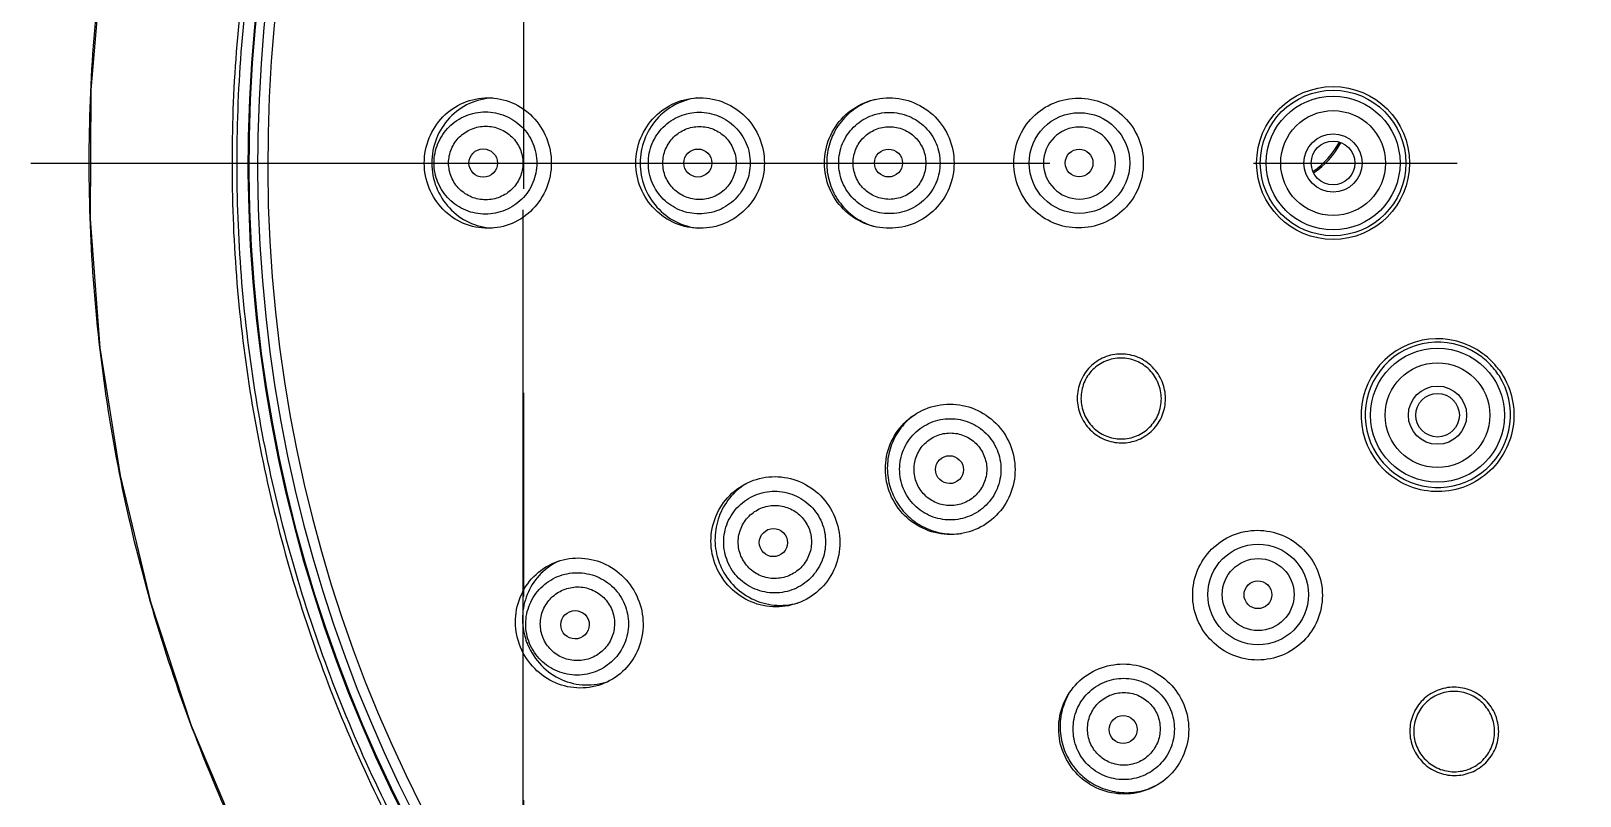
# Model space of a CAD drawing. Extents: x -5853 to -5433, y -3863 to -3269.
# Drawn here: x -5705.89 to -5692.58, y -3624.94 to -3618.37 of the extents above; entities that cross this region are included whole.
import ezdxf

# ---------------------------------------------------------------- set-up
doc = ezdxf.new("R2010")
doc.units = 0
doc.header["$LTSCALE"] = 7
doc.linetypes.add('CENTER', pattern=[2, 1.25, -0.25, 0.25, -0.25])
doc.layers.get('0').update_dxf_attribs({"color": 2, "linetype": 'CONTINUOUS'})
doc.layers.add('CL', color=1, linetype='CENTER')
doc.layers.add('DWG', color=7, linetype='CONTINUOUS')

msp = doc.modelspace()

# ---------------------------------------------------------------- linework, layer by layer
at = {"color": 1, "linetype": 'CENTER'}
msp.add_line((-5701.65964, -3698.65869), (-5701.66381, -3503.34142), dxfattribs=at)
at = {"layer": 'CL'}
for p, q in [((-5701.65964, -3526.98073), (-5701.65964, -3764.75136)), ((-5705.88904, -3619.50809), (-5677.40445, -3619.50809))]:
    msp.add_line(p, q, dxfattribs=at)
at = {"layer": 'DWG', "linetype": 'Continuous'}
msp.add_lwpolyline([(-5705.27961, -3617.77469), (-5705.37483, -3618.87918), (-5705.38087, -3619.98779), (-5705.29726, -3621.09445), (-5705.12428, -3622.19298), (-5704.86185, -3623.27808), (-5704.512, -3624.33902), (-5704.07742, -3625.36742), (-5703.56378, -3626.35203), (-5702.97823, -3627.28337), (-5702.32931, -3628.1537), (-5701.62696, -3628.95626), (-5700.88044, -3629.68757), (-5700.10099, -3630.34384)], dxfattribs=at)
for centre, radius in [((-5694.70493, -3619.50811), 0.65657), ((-5694.70494, -3619.50809), 0.625), ((-5694.70494, -3619.50809), 0.575), ((-5696.88372, -3619.50805), 0.43217), ((-5694.70494, -3619.50809), 0.45), ((-5694.70494, -3619.50809), 0.25), ((-5694.70494, -3619.50809), 0.1875), ((-5693.80795, -3621.6736), 0.575), ((-5693.80795, -3621.6736), 0.45), ((-5693.80795, -3621.6736), 0.25), ((-5693.80795, -3621.6736), 0.1875), ((-5695.34861, -3623.21421), 0.43217), ((-5695.34835, -3623.21393), 0.30913)]:
    msp.add_circle(centre, radius, dxfattribs=at)
for centre, radius, start, end in [((-5691.64244, -3619.50809), 12.38285, 272.122125, 267.877875), ((-5691.64244, -3619.50809), 12.375, 272.115822, 267.88501), ((-5691.64244, -3619.50809), 12.3, 272.15262, 267.84738), ((-5691.64244, -3619.50809), 12.21332, 272.397749, 267.602251), ((-5696.88334, -3619.50814), 0.30913, 0.009672, 179.990328), ((-5695.25801, -3619.00798), 0.68669, 303.644592, 332.13861), ((-5695.25801, -3619.00798), 0.7, 303.43459, 332.29192), ((-5698.48448, -3619.5082), 0.57002, 173.147444, 179.988693), ((-5698.4844, -3619.50792), 0.5701, 180.017417, 187.874645), ((-5696.88334, -3619.50804), 0.30913, 180.009673, 359.990327), ((-5693.80794, -3621.67361), 0.65656, 53.539854, 224.999046), ((-5693.80521, -3621.67085), 0.6242, 57.336413, 217.628421), ((-5693.80584, -3621.67166), 0.62522, 51.235508, 57.327574), ((-5693.80818, -3621.67419), 0.65715, 45.02193, 53.553094), ((-5693.80498, -3621.67069), 0.62393, 45.003854, 51.241655), ((-5693.80598, -3621.67143), 0.62516, 38.768399, 44.987165), ((-5693.809, -3621.67441), 0.65787, 35.93754, 44.984967), ((-5693.8052, -3621.67086), 0.6242, 232.394869, 32.676743), ((-5693.80605, -3621.67158), 0.62531, 32.689956, 38.774478), ((-5693.80367, -3621.66973), 0.62609, 217.623379, 224.97345), ((-5693.80497, -3621.67039), 0.6247, 225.014736, 232.404179), ((-5697.96355, -3622.12655), 0.57007, 194.921085, 202.484463), ((-5697.96367, -3622.12626), 0.57007, 202.515541, 210.079491), ((-5699.44263, -3622.7392), 0.57132, 194.983793, 202.48485), ((-5701.09278, -3623.42274), 0.57459, 195.10137, 201.989727), ((-5701.0991, -3623.42517), 0.56783, 202.001235, 202.99874), ((-5696.48003, -3624.34596), 0.57048, 217.422579, 224.394557), ((-5696.48507, -3624.35072), 0.56355, 224.406684, 225.59336), ((-5696.4803, -3624.34568), 0.57048, 225.605491, 232.577996)]:
    msp.add_arc(centre, radius, start, end, dxfattribs=at)
for centre, major_axis, ratio in [((-5702.00491, -3619.50809), (0.12265, 0), 0.99002271), ((-5700.16107, -3619.50809), (0.12088, 0), 0.99609905), ((-5698.52359, -3619.50809), (0.11991, 0), 0.99859513), ((-5696.88615, -3619.50809), (0.1191, 0), 0.99984387), ((-5697.9998, -3622.14139), (0.11078, 0.04589), 0.99859513), ((-5699.51263, -3622.76803), (0.11168, 0.04626), 0.99609905), ((-5695.3503, -3623.21596), (0.08421, 0.08421), 0.99984387), ((-5701.21611, -3623.47364), (0.11331, 0.04694), 0.99002271), ((-5696.50815, -3624.3738), (0.08479, 0.08479), 0.99859513)]:
    msp.add_ellipse(centre, major_axis=major_axis, ratio=ratio, dxfattribs=at)
for points, knots in [([(-5699.89948, -3630.49771), (-5700.47033, -3630.06873), (-5701.54726, -3629.11999), (-5702.92014, -3627.46406), (-5704.02004, -3625.61463), (-5704.81888, -3623.61668), (-5705.29753, -3621.51887), (-5705.44429, -3619.37215), (-5705.25565, -3617.22866), (-5704.73598, -3615.1405), (-5703.89803, -3613.15838), (-5702.76204, -3611.33047), (-5701.35565, -3609.70134), (-5699.71318, -3608.31066), (-5697.87469, -3607.19228), (-5695.88472, -3606.37325), (-5693.79227, -3605.87343), (-5692.36115, -3605.76106), (-5691.64683, -3605.76087)], [0, 0, 0, 0, 0.06247461, 0.12496921, 0.18746794, 0.24996685, 0.31246404, 0.37496195, 0.437461, 0.49996154, 0.56246624, 0.62497629, 0.68749138, 0.75000139, 0.81250552, 0.8750058, 0.93750363, 1, 1, 1, 1]), ([(-5691.64244, -3606.98788), (-5692.30485, -3606.98787), (-5693.63204, -3607.09345), (-5695.57066, -3607.56458), (-5697.41069, -3608.33635), (-5699.10513, -3609.38946), (-5700.61178, -3610.69725), (-5701.89262, -3612.22713), (-5702.9155, -3613.94059), (-5703.65443, -3615.79451), (-5704.09066, -3617.74199), (-5704.2132, -3619.73374), (-5704.01907, -3621.71944), (-5703.51336, -3623.64914), (-5702.70887, -3625.47427), (-5701.62578, -3627.14916), (-5700.29164, -3628.63083), (-5699.25637, -3629.46681), (-5698.70913, -3629.83921)], [0, 0, 0, 0, 0.06251492, 0.12502774, 0.1875311, 0.25002645, 0.31252329, 0.37502733, 0.43754131, 0.50006456, 0.56258738, 0.62510022, 0.68760173, 0.75009293, 0.81257665, 0.87505483, 0.93752933, 1, 1, 1, 1]), ([(-5691.64244, -3607.02864), (-5692.30274, -3607.02862), (-5693.6257, -3607.13388), (-5695.55813, -3607.60354), (-5697.39229, -3608.37289), (-5699.08129, -3609.42271), (-5700.58309, -3610.72639), (-5701.85978, -3612.25146), (-5702.87932, -3613.95951), (-5703.61581, -3615.80756), (-5704.05059, -3617.74885), (-5704.17271, -3619.73425), (-5703.97923, -3621.71362), (-5703.47529, -3623.63719), (-5702.67356, -3625.45668), (-5701.59467, -3627.12632), (-5700.48613, -3628.35857), (-5699.49252, -3629.2296), (-5698.96186, -3629.62402), (-5698.68982, -3629.81114)], [0, 0, 0, 0, 0.06251168, 0.12502129, 0.18752142, 0.25001356, 0.31250718, 0.37500801, 0.43751879, 0.50003882, 0.56255842, 0.62506804, 0.68756634, 0.75005437, 0.81253494, 0.87501006, 0.93748165, 0.96874104, 1, 1, 1, 1]), ([(-5702.51104, -3619.50809), (-5702.51104, -3619.43498), (-5702.48272, -3619.2879), (-5702.3614, -3619.1016), (-5702.17974, -3618.97671), (-5701.96524, -3618.93289), (-5701.75077, -3618.97677), (-5701.56917, -3619.10168), (-5701.44791, -3619.28795), (-5701.4196, -3619.435), (-5701.4196, -3619.50809)], [0, 0, 0, 0, 0.12701834, 0.25282973, 0.37702093, 0.50004852, 0.62306151, 0.74722813, 0.8730129, 1, 1, 1, 1]), ([(-5701.92269, -3618.94974), (-5701.99156, -3618.95239), (-5702.13036, -3618.98556), (-5702.30378, -3619.1111), (-5702.41921, -3619.29389), (-5702.44608, -3619.43695), (-5702.44608, -3619.50809)], [0, 0, 0, 0, 0.24599988, 0.49440402, 0.74606469, 1, 1, 1, 1]), ([(-5700.69404, -3619.50809), (-5700.69404, -3619.43494), (-5700.66524, -3619.28752), (-5700.54215, -3619.10123), (-5700.3583, -3618.97666), (-5700.14163, -3618.93305), (-5699.925, -3618.97674), (-5699.74123, -3619.10133), (-5699.61822, -3619.28759), (-5699.58943, -3619.43496), (-5699.58943, -3619.50809)], [0, 0, 0, 0, 0.12635652, 0.25189416, 0.37636471, 0.50006391, 0.62374362, 0.74817971, 0.8736816, 1, 1, 1, 1]), ([(-5700.16851, -3618.94948), (-5700.23452, -3618.95754), (-5700.36522, -3618.99858), (-5700.52599, -3619.12625), (-5700.63206, -3619.30358), (-5700.65668, -3619.44021), (-5700.65668, -3619.50809)], [0, 0, 0, 0, 0.24737491, 0.4964181, 0.74751334, 1, 1, 1, 1]), ([(-5699.07314, -3619.50809), (-5699.07314, -3619.43494), (-5699.04408, -3619.28734), (-5698.91995, -3619.10102), (-5698.73473, -3618.97655), (-5698.51659, -3618.93302), (-5698.29852, -3618.97666), (-5698.11342, -3619.10116), (-5697.9894, -3619.28743), (-5697.96036, -3619.43496), (-5697.96036, -3619.50809)], [0, 0, 0, 0, 0.12589185, 0.25124279, 0.37591715, 0.50009221, 0.62424155, 0.74886255, 0.87414992, 1, 1, 1, 1]), ([(-5698.63828, -3618.96181), (-5698.69168, -3618.9762), (-5698.795, -3619.02136), (-5698.92307, -3619.13159), (-5699.01379, -3619.27496), (-5699.04376, -3619.38461), (-5699.05043, -3619.44019)], [0, 0, 0, 0, 0.24845857, 0.49792898, 0.74850378, 1, 1, 1, 1]), ([(-5697.4477, -3619.50809), (-5697.4477, -3619.43533), (-5697.41859, -3619.28841), (-5697.29436, -3619.10308), (-5697.1091, -3618.97936), (-5696.89103, -3618.93612), (-5696.67304, -3618.97949), (-5696.48793, -3619.10325), (-5696.36384, -3619.28853), (-5696.33476, -3619.43537), (-5696.33476, -3619.50809)], [0, 0, 0, 0, 0.12553465, 0.25074315, 0.37557646, 0.50011791, 0.6246225, 0.74938648, 0.87452723, 1, 1, 1, 1]), ([(-5702.42693, -3619.50809), (-5702.42692, -3619.45079), (-5702.40382, -3619.33495), (-5702.30532, -3619.1889), (-5702.15843, -3619.09144), (-5701.98556, -3619.05736), (-5701.8127, -3619.09146), (-5701.66581, -3619.18891), (-5701.56727, -3619.33495), (-5701.54417, -3619.45079), (-5701.54416, -3619.50809)], [0, 0, 0, 0, 0.12504633, 0.25004603, 0.37502944, 0.49999463, 0.62496227, 0.74995061, 0.87495361, 1, 1, 1, 1]), ([(-5700.5864, -3619.50809), (-5700.58639, -3619.45123), (-5700.56358, -3619.33627), (-5700.46613, -3619.19112), (-5700.32053, -3619.09405), (-5700.14892, -3619.06005), (-5699.97731, -3619.09405), (-5699.8317, -3619.19112), (-5699.73425, -3619.33627), (-5699.71144, -3619.45123), (-5699.71142, -3619.50809)], [0, 0, 0, 0, 0.12502635, 0.25001892, 0.37501256, 0.49999867, 0.62498538, 0.74998023, 0.87497369, 1, 1, 1, 1]), ([(-5698.95137, -3619.50809), (-5698.95136, -3619.45151), (-5698.9287, -3619.33712), (-5698.83186, -3619.1926), (-5698.68705, -3619.09587), (-5698.51626, -3619.06197), (-5698.34548, -3619.09587), (-5698.20066, -3619.1926), (-5698.10382, -3619.33712), (-5698.08117, -3619.45151), (-5698.08116, -3619.50809)], [0, 0, 0, 0, 0.12501788, 0.25000724, 0.37500492, 0.49999981, 0.62499478, 0.74999275, 0.87498219, 1, 1, 1, 1]), ([(-5702.30196, -3619.50809), (-5702.30195, -3619.46678), (-5702.28515, -3619.38325), (-5702.21368, -3619.2782), (-5702.10746, -3619.20832), (-5701.98275, -3619.18393), (-5701.85804, -3619.20831), (-5701.75181, -3619.27819), (-5701.68032, -3619.38324), (-5701.66353, -3619.46678), (-5701.66352, -3619.50809)], [0, 0, 0, 0, 0.12498522, 0.24996464, 0.37496946, 0.49998655, 0.62500568, 0.75001668, 0.87500435, 1, 1, 1, 1]), ([(-5700.46183, -3619.50809), (-5700.46182, -3619.46723), (-5700.44538, -3619.38461), (-5700.37517, -3619.2804), (-5700.27042, -3619.2108), (-5700.14707, -3619.18644), (-5700.02372, -3619.21079), (-5699.91896, -3619.2804), (-5699.84874, -3619.38461), (-5699.8323, -3619.46723), (-5699.83229, -3619.50809)], [0, 0, 0, 0, 0.12499771, 0.24998253, 0.37498386, 0.49999105, 0.62499963, 0.75000506, 0.8749954, 1, 1, 1, 1]), ([(-5698.82734, -3619.50809), (-5698.82733, -3619.46751), (-5698.81106, -3619.38546), (-5698.74154, -3619.28183), (-5698.63763, -3619.2125), (-5698.51512, -3619.18821), (-5698.3926, -3619.2125), (-5698.28869, -3619.28183), (-5698.21916, -3619.38546), (-5698.2029, -3619.46751), (-5698.20288, -3619.50809)], [0, 0, 0, 0, 0.12500338, 0.24999093, 0.37499119, 0.49999442, 0.6249985, 0.75000143, 0.87499232, 1, 1, 1, 1]), ([(-5701.4196, -3619.50809), (-5701.4196, -3619.58118), (-5701.44791, -3619.72823), (-5701.56918, -3619.9145), (-5701.75077, -3620.0394), (-5701.96523, -3620.08329), (-5702.17973, -3620.03947), (-5702.3614, -3619.91459), (-5702.48271, -3619.72828), (-5702.51104, -3619.5812), (-5702.51104, -3619.50809)], [0, 0, 0, 0, 0.12699134, 0.25277239, 0.37693589, 0.49994897, 0.6229723, 0.74716558, 0.87298147, 1, 1, 1, 1]), ([(-5702.44608, -3619.50809), (-5702.44608, -3619.57872), (-5702.4196, -3619.72076), (-5702.30575, -3619.90266), (-5702.13448, -3620.02848), (-5701.99702, -3620.06276), (-5701.92867, -3620.06617)], [0, 0, 0, 0, 0.25392388, 0.50555609, 0.75399509, 1, 1, 1, 1]), ([(-5701.54416, -3619.50809), (-5701.54417, -3619.56539), (-5701.56727, -3619.68123), (-5701.66581, -3619.82726), (-5701.8127, -3619.92472), (-5701.98556, -3619.95881), (-5702.15843, -3619.92474), (-5702.30532, -3619.82727), (-5702.40383, -3619.68123), (-5702.42692, -3619.56539), (-5702.42693, -3619.50809)], [0, 0, 0, 0, 0.1250466, 0.25004963, 0.37503789, 0.50000551, 0.62497063, 0.74995407, 0.87495365, 1, 1, 1, 1]), ([(-5701.66352, -3619.50809), (-5701.66353, -3619.5494), (-5701.68033, -3619.63294), (-5701.75182, -3619.73799), (-5701.85804, -3619.80787), (-5701.98275, -3619.83224), (-5702.10746, -3619.80786), (-5702.21368, -3619.73798), (-5702.28516, -3619.63293), (-5702.30194, -3619.54939), (-5702.30196, -3619.50809)], [0, 0, 0, 0, 0.12499581, 0.24998342, 0.37499421, 0.50001321, 0.62503034, 0.75003532, 0.87501469, 1, 1, 1, 1]), ([(-5699.58943, -3619.50809), (-5699.58943, -3619.58122), (-5699.61822, -3619.7286), (-5699.74124, -3619.91485), (-5699.925, -3620.03944), (-5700.14162, -3620.08313), (-5700.35829, -3620.03952), (-5700.54215, -3619.91496), (-5700.66524, -3619.72866), (-5700.69404, -3619.58124), (-5700.69404, -3619.50809)], [0, 0, 0, 0, 0.12632382, 0.25182204, 0.37625445, 0.49993326, 0.62362756, 0.74810048, 0.87364313, 1, 1, 1, 1]), ([(-5700.65668, -3619.50809), (-5700.65668, -3619.57703), (-5700.63128, -3619.71582), (-5700.52195, -3619.89506), (-5700.35679, -3620.02245), (-5700.22315, -3620.06146), (-5700.15595, -3620.06808)], [0, 0, 0, 0, 0.25254245, 0.50361021, 0.75263192, 1, 1, 1, 1]), ([(-5699.71142, -3619.50809), (-5699.71143, -3619.56495), (-5699.73425, -3619.67991), (-5699.8317, -3619.82506), (-5699.97731, -3619.92213), (-5700.14892, -3619.95613), (-5700.32053, -3619.92213), (-5700.46613, -3619.82506), (-5700.56358, -3619.67991), (-5700.58639, -3619.56495), (-5700.5864, -3619.50809)], [0, 0, 0, 0, 0.12502647, 0.25001993, 0.37501473, 0.50000145, 0.6249875, 0.74998119, 0.87497365, 1, 1, 1, 1]), ([(-5699.83229, -3619.50809), (-5699.8323, -3619.54895), (-5699.84875, -3619.63157), (-5699.91896, -3619.73578), (-5700.02372, -3619.80539), (-5700.14707, -3619.82974), (-5700.27042, -3619.80538), (-5700.37517, -3619.73577), (-5700.44538, -3619.63156), (-5700.46182, -3619.54895), (-5700.46183, -3619.50809)], [0, 0, 0, 0, 0.1250047, 0.24999495, 0.37500021, 0.50000868, 0.62501593, 0.75001744, 0.87500222, 1, 1, 1, 1]), ([(-5697.96036, -3619.50809), (-5697.96036, -3619.58122), (-5697.98941, -3619.72876), (-5698.11343, -3619.91503), (-5698.29854, -3620.03953), (-5698.5166, -3620.08316), (-5698.73473, -3620.03962), (-5698.91996, -3619.91516), (-5699.04408, -3619.72884), (-5699.07314, -3619.58124), (-5699.07314, -3619.50809)], [0, 0, 0, 0, 0.12585387, 0.25115326, 0.37576855, 0.49991328, 0.624081, 0.74875579, 0.87411002, 1, 1, 1, 1]), ([(-5698.08116, -3619.50809), (-5698.08117, -3619.56467), (-5698.10382, -3619.67906), (-5698.20066, -3619.82358), (-5698.34548, -3619.92031), (-5698.51626, -3619.95421), (-5698.68705, -3619.92031), (-5698.83186, -3619.82358), (-5698.9287, -3619.67906), (-5698.95136, -3619.56467), (-5698.95137, -3619.50809)], [0, 0, 0, 0, 0.12501793, 0.2500075, 0.37500537, 0.50000037, 0.62499519, 0.74999291, 0.87498215, 1, 1, 1, 1]), ([(-5698.20288, -3619.50809), (-5698.2029, -3619.54867), (-5698.21916, -3619.63072), (-5698.28869, -3619.73435), (-5698.39261, -3619.80368), (-5698.51512, -3619.82797), (-5698.63763, -3619.80368), (-5698.74154, -3619.73434), (-5698.81106, -3619.63072), (-5698.82732, -3619.54867), (-5698.82734, -3619.50809)], [0, 0, 0, 0, 0.12500773, 0.24999867, 0.37500136, 0.50000537, 0.62500864, 0.75000908, 0.87499658, 1, 1, 1, 1]), ([(-5696.33476, -3619.50809), (-5696.33476, -3619.58081), (-5696.36384, -3619.72766), (-5696.48794, -3619.91292), (-5696.67304, -3620.03669), (-5696.89102, -3620.08006), (-5697.10908, -3620.03682), (-5697.29435, -3619.91311), (-5697.41858, -3619.72777), (-5697.4477, -3619.58084), (-5697.4477, -3619.50809)], [0, 0, 0, 0, 0.12548099, 0.25061793, 0.37537698, 0.49987817, 0.62441314, 0.74924973, 0.87446456, 1, 1, 1, 1]), ([(-5699.04913, -3619.58602), (-5699.04149, -3619.64131), (-5699.00974, -3619.7501), (-5698.91693, -3619.89149), (-5698.78756, -3619.99937), (-5698.68388, -3620.04283), (-5698.63044, -3620.05641)], [0, 0, 0, 0, 0.25153837, 0.50205696, 0.75150747, 1, 1, 1, 1]), ([(-5696.17345, -3621.3849), (-5696.19249, -3621.33893), (-5696.24916, -3621.25368), (-5696.37568, -3621.16853), (-5696.52488, -3621.13826), (-5696.67384, -3621.1678), (-5696.79979, -3621.25252), (-5696.88351, -3621.37942), (-5696.91251, -3621.52882), (-5696.89229, -3621.62892), (-5696.87329, -3621.67478)], [0, 0, 0, 0, 0.12568292, 0.25105935, 0.37591957, 0.50039728, 0.62481353, 0.74949946, 0.87460325, 1, 1, 1, 1]), ([(-5696.20659, -3621.39862), (-5696.22391, -3621.35679), (-5696.2755, -3621.27918), (-5696.39065, -3621.20168), (-5696.52646, -3621.17413), (-5696.66205, -3621.20102), (-5696.77669, -3621.27812), (-5696.85289, -3621.39363), (-5696.87929, -3621.52962), (-5696.86088, -3621.62074), (-5696.84359, -3621.66248)], [0, 0, 0, 0, 0.12568285, 0.25105916, 0.37591944, 0.50039715, 0.6248134, 0.74949936, 0.8746032, 1, 1, 1, 1]), ([(-5696.87329, -3621.67478), (-5696.85429, -3621.72065), (-5696.79779, -3621.80575), (-5696.6716, -3621.89089), (-5696.52261, -3621.9214), (-5696.37359, -3621.89217), (-5696.24735, -3621.8076), (-5696.16335, -3621.68061), (-5696.13421, -3621.53102), (-5696.15445, -3621.43079), (-5696.17345, -3621.3849)], [0, 0, 0, 0, 0.1254276, 0.25055587, 0.37527965, 0.4997581, 0.6243108, 0.749224, 0.87450589, 1, 1, 1, 1]), ([(-5693.27635, -3621.2883), (-5693.22875, -3621.35396), (-5693.15757, -3621.50457), (-5693.14068, -3621.75257), (-5693.21518, -3621.98987), (-5693.37082, -3622.18389), (-5693.58664, -3622.30808), (-5693.83326, -3622.34505), (-5694.07652, -3622.28976), (-5694.21464, -3622.19543), (-5694.27221, -3622.13786)], [0, 0, 0, 0, 0.12493485, 0.24975581, 0.37450075, 0.4992829, 0.62419684, 0.74930437, 0.87458503, 1, 1, 1, 1]), ([(-5696.84359, -3621.66248), (-5696.8263, -3621.70423), (-5696.77487, -3621.78169), (-5696.66001, -3621.85919), (-5696.52439, -3621.88696), (-5696.38875, -3621.86035), (-5696.27385, -3621.78338), (-5696.19739, -3621.66778), (-5696.17087, -3621.53162), (-5696.18929, -3621.4404), (-5696.20659, -3621.39862)], [0, 0, 0, 0, 0.1254276, 0.25055589, 0.37527967, 0.4997581, 0.62431078, 0.74922399, 0.8745059, 1, 1, 1, 1]), ([(-5698.50752, -3622.3517), (-5698.53551, -3622.28411), (-5698.56514, -3622.13662), (-5698.52176, -3621.91699), (-5698.39827, -3621.73111), (-5698.2134, -3621.60742), (-5697.99522, -3621.56428), (-5697.77657, -3621.60848), (-5697.59071, -3621.73311), (-5697.50742, -3621.85829), (-5697.47943, -3621.92585)], [0, 0, 0, 0, 0.12589335, 0.25124735, 0.37591601, 0.50008643, 0.6242478, 0.74886297, 0.87415443, 1, 1, 1, 1]), ([(-5698.31603, -3621.68154), (-5698.3592, -3621.71496), (-5698.43627, -3621.7952), (-5698.51184, -3621.94382), (-5698.54154, -3622.10854), (-5698.52864, -3622.21995), (-5698.5144, -3622.27334)], [0, 0, 0, 0, 0.24850049, 0.4979682, 0.74849384, 1, 1, 1, 1]), ([(-5698.39501, -3622.3051), (-5698.41665, -3622.25282), (-5698.4395, -3622.13847), (-5698.40533, -3621.96789), (-5698.30856, -3621.8231), (-5698.16375, -3621.72643), (-5697.99299, -3621.69239), (-5697.82218, -3621.72634), (-5697.67741, -3621.8228), (-5697.6127, -3621.91981), (-5697.59104, -3621.97208)], [0, 0, 0, 0, 0.12501788, 0.25000724, 0.37500492, 0.49999981, 0.62499478, 0.74999275, 0.87498219, 1, 1, 1, 1]), ([(-5697.47943, -3621.92585), (-5697.45145, -3621.99342), (-5697.42182, -3622.14084), (-5697.46513, -3622.3604), (-5697.5885, -3622.54625), (-5697.77327, -3622.67002), (-5697.99145, -3622.71326), (-5698.21021, -3622.66916), (-5698.39618, -3622.54452), (-5698.47952, -3622.41928), (-5698.50752, -3622.3517)], [0, 0, 0, 0, 0.12585387, 0.25115326, 0.37576855, 0.49991328, 0.624081, 0.74875579, 0.87411002, 1, 1, 1, 1]), ([(-5698.28042, -3622.25763), (-5698.29594, -3622.22014), (-5698.31231, -3622.13811), (-5698.28774, -3622.01577), (-5698.21826, -3621.91195), (-5698.11438, -3621.84262), (-5697.9919, -3621.81818), (-5697.86936, -3621.84246), (-5697.76546, -3621.91159), (-5697.71904, -3621.98118), (-5697.7035, -3622.01866)], [0, 0, 0, 0, 0.12500338, 0.24999093, 0.37499119, 0.49999442, 0.6249985, 0.75000143, 0.87499232, 1, 1, 1, 1]), ([(-5697.59104, -3621.97208), (-5697.56939, -3622.02436), (-5697.54655, -3622.13871), (-5697.58072, -3622.30929), (-5697.67749, -3622.45408), (-5697.8223, -3622.55075), (-5697.99306, -3622.58479), (-5698.16387, -3622.55084), (-5698.30864, -3622.45438), (-5698.37335, -3622.35737), (-5698.39501, -3622.3051)], [0, 0, 0, 0, 0.12501793, 0.2500075, 0.37500537, 0.50000037, 0.62499519, 0.74999291, 0.87498215, 1, 1, 1, 1]), ([(-5697.7035, -3622.01866), (-5697.68798, -3622.05616), (-5697.67161, -3622.13819), (-5697.69619, -3622.26054), (-5697.76566, -3622.36436), (-5697.86955, -3622.43368), (-5697.99203, -3622.45812), (-5698.11457, -3622.43383), (-5698.21846, -3622.3647), (-5698.26488, -3622.29512), (-5698.28042, -3622.25763)], [0, 0, 0, 0, 0.12500773, 0.24999867, 0.37500136, 0.50000537, 0.62500864, 0.75000908, 0.87499658, 1, 1, 1, 1]), ([(-5700.00503, -3622.97199), (-5700.03302, -3622.9044), (-5700.06283, -3622.75719), (-5700.0204, -3622.53797), (-5699.89822, -3622.35253), (-5699.71474, -3622.22932), (-5699.49788, -3622.18678), (-5699.28042, -3622.23156), (-5699.09548, -3622.35657), (-5699.01249, -3622.48171), (-5698.9845, -3622.54927)], [0, 0, 0, 0, 0.12635709, 0.25189576, 0.37636386, 0.5000553, 0.62373853, 0.74817578, 0.87367807, 1, 1, 1, 1]), ([(-5699.73305, -3622.25467), (-5699.78574, -3622.28439), (-5699.88216, -3622.36235), (-5699.98051, -3622.52011), (-5700.02299, -3622.70232), (-5700.01048, -3622.8273), (-5699.99452, -3622.88691)], [0, 0, 0, 0, 0.24756063, 0.49658157, 0.74747262, 1, 1, 1, 1]), ([(-5699.90558, -3622.9308), (-5699.92733, -3622.87826), (-5699.95025, -3622.76332), (-5699.91576, -3622.59193), (-5699.81839, -3622.44652), (-5699.67286, -3622.34945), (-5699.5013, -3622.31518), (-5699.32963, -3622.34915), (-5699.18405, -3622.44595), (-5699.11898, -3622.54343), (-5699.09721, -3622.59596)], [0, 0, 0, 0, 0.12502635, 0.25001892, 0.37501256, 0.49999867, 0.62498538, 0.74998023, 0.87497369, 1, 1, 1, 1]), ([(-5699.7905, -3622.88313), (-5699.80612, -3622.84537), (-5699.82255, -3622.76275), (-5699.79757, -3622.63961), (-5699.72742, -3622.53521), (-5699.62278, -3622.4655), (-5699.4995, -3622.4408), (-5699.37608, -3622.46502), (-5699.27133, -3622.53443), (-5699.22452, -3622.60447), (-5699.20887, -3622.64221)], [0, 0, 0, 0, 0.12499771, 0.24998253, 0.37498386, 0.49999105, 0.62499963, 0.75000506, 0.8749954, 1, 1, 1, 1]), ([(-5698.45697, -3622.41198), (-5698.42927, -3622.45982), (-5698.35958, -3622.54777), (-5698.22199, -3622.64326), (-5698.06336, -3622.69488), (-5697.95206, -3622.69706), (-5697.89788, -3622.69013)], [0, 0, 0, 0, 0.2515071, 0.50203334, 0.75150072, 1, 1, 1, 1]), ([(-5698.9845, -3622.54927), (-5698.95652, -3622.61684), (-5698.92671, -3622.76401), (-5698.96909, -3622.98317), (-5699.09119, -3623.16859), (-5699.2746, -3623.29186), (-5699.49146, -3623.33448), (-5699.709, -3623.28976), (-5699.89401, -3623.16475), (-5699.97703, -3623.03957), (-5700.00503, -3622.97199)], [0, 0, 0, 0, 0.12632382, 0.25182204, 0.37625445, 0.49993326, 0.62362756, 0.74810048, 0.87364313, 1, 1, 1, 1]), ([(-5699.09721, -3622.59596), (-5699.07546, -3622.64849), (-5699.05254, -3622.76343), (-5699.08704, -3622.93483), (-5699.18441, -3623.08023), (-5699.32994, -3623.17731), (-5699.5015, -3623.21158), (-5699.67317, -3623.17761), (-5699.81874, -3623.0808), (-5699.88381, -3622.98332), (-5699.90558, -3622.9308)], [0, 0, 0, 0, 0.12502647, 0.25001993, 0.37501473, 0.50000145, 0.6249875, 0.74998119, 0.87497365, 1, 1, 1, 1]), ([(-5699.20887, -3622.64221), (-5699.19325, -3622.67996), (-5699.17682, -3622.76259), (-5699.20181, -3622.88574), (-5699.27196, -3622.99014), (-5699.3766, -3623.05984), (-5699.49989, -3623.08454), (-5699.6233, -3623.06032), (-5699.72804, -3622.99091), (-5699.77485, -3622.92087), (-5699.7905, -3622.88313)], [0, 0, 0, 0, 0.1250047, 0.24999495, 0.37500021, 0.50000868, 0.62501593, 0.75001744, 0.87500222, 1, 1, 1, 1]), ([(-5695.74738, -3623.61303), (-5695.79882, -3623.56158), (-5695.88213, -3623.43711), (-5695.92533, -3623.21822), (-5695.88182, -3622.99973), (-5695.7582, -3622.81496), (-5695.57338, -3622.69149), (-5695.35498, -3622.64811), (-5695.13623, -3622.69137), (-5695.01183, -3622.77464), (-5694.96041, -3622.82606)], [0, 0, 0, 0, 0.12553465, 0.25074315, 0.37557646, 0.50011791, 0.6246225, 0.74938648, 0.87452723, 1, 1, 1, 1]), ([(-5694.96041, -3622.82606), (-5694.90899, -3622.87748), (-5694.82571, -3623.00189), (-5694.78246, -3623.22064), (-5694.82583, -3623.43904), (-5694.9493, -3623.62384), (-5695.13407, -3623.74746), (-5695.35255, -3623.79099), (-5695.57145, -3623.74778), (-5695.69593, -3623.66447), (-5695.74738, -3623.61303)], [0, 0, 0, 0, 0.12548099, 0.25061793, 0.37537698, 0.49987817, 0.62441314, 0.74924973, 0.87446456, 1, 1, 1, 1]), ([(-5701.68371, -3623.66732), (-5701.71169, -3623.59978), (-5701.74181, -3623.45306), (-5701.70102, -3623.23451), (-5701.58099, -3623.04962), (-5701.3996, -3622.92705), (-5701.18466, -3622.88551), (-5700.96908, -3622.93141), (-5700.78576, -3623.0571), (-5700.70333, -3623.18212), (-5700.67535, -3623.24965)], [0, 0, 0, 0, 0.12701768, 0.25282926, 0.37701478, 0.50003279, 0.62305774, 0.74722553, 0.87300956, 1, 1, 1, 1]), ([(-5701.35326, -3622.92607), (-5701.41059, -3622.95237), (-5701.51711, -3623.0267), (-5701.62764, -3623.18728), (-5701.6769, -3623.37783), (-5701.66448, -3623.50966), (-5701.64753, -3623.57244)], [0, 0, 0, 0, 0.24630708, 0.49469799, 0.74606103, 1, 1, 1, 1]), ([(-5699.97051, -3622.95769), (-5699.94453, -3623.02042), (-5699.86947, -3623.13726), (-5699.70355, -3623.26049), (-5699.5061, -3623.31691), (-5699.3696, -3623.30476), (-5699.30552, -3623.2869)], [0, 0, 0, 0, 0.25250446, 0.50357639, 0.75262789, 1, 1, 1, 1]), ([(-5701.60601, -3623.63514), (-5701.62793, -3623.5822), (-5701.65092, -3623.46633), (-5701.6158, -3623.29371), (-5701.51739, -3623.14745), (-5701.37072, -3623.04982), (-5701.19797, -3623.01516), (-5701.02497, -3623.04899), (-5700.87805, -3623.1462), (-5700.81237, -3623.24438), (-5700.79044, -3623.29731)], [0, 0, 0, 0, 0.12504633, 0.25004603, 0.37502944, 0.49999463, 0.62496227, 0.74995061, 0.87495361, 1, 1, 1, 1]), ([(-5700.67535, -3623.24965), (-5700.64738, -3623.31718), (-5700.61727, -3623.46386), (-5700.65802, -3623.68236), (-5700.77799, -3623.86725), (-5700.95934, -3623.98987), (-5701.17427, -3624.03147), (-5701.3899, -3623.98561), (-5701.57328, -3623.85991), (-5701.65574, -3623.73487), (-5701.68371, -3623.66732)], [0, 0, 0, 0, 0.12699134, 0.25277239, 0.37693589, 0.49994897, 0.6229723, 0.74716558, 0.87298147, 1, 1, 1, 1]), ([(-5701.49055, -3623.58731), (-5701.50635, -3623.54915), (-5701.5228, -3623.46554), (-5701.49696, -3623.34114), (-5701.42558, -3623.23593), (-5701.31969, -3623.16568), (-5701.19514, -3623.14047), (-5701.07026, -3623.16438), (-5700.96401, -3623.23407), (-5700.91653, -3623.30483), (-5700.90071, -3623.34299)], [0, 0, 0, 0, 0.12498522, 0.24996464, 0.37496946, 0.49998655, 0.62500568, 0.75001668, 0.87500435, 1, 1, 1, 1]), ([(-5700.79044, -3623.29731), (-5700.76852, -3623.35025), (-5700.74553, -3623.46612), (-5700.78068, -3623.63875), (-5700.8791, -3623.785), (-5701.02575, -3623.88265), (-5701.1985, -3623.91732), (-5701.37151, -3623.88348), (-5701.51841, -3623.78625), (-5701.58407, -3623.68807), (-5701.60601, -3623.63514)], [0, 0, 0, 0, 0.1250466, 0.25004963, 0.37503789, 0.50000551, 0.62497063, 0.74995407, 0.87495365, 1, 1, 1, 1]), ([(-5700.90071, -3623.34299), (-5700.88491, -3623.38116), (-5700.86846, -3623.46477), (-5700.89431, -3623.58918), (-5700.9657, -3623.69439), (-5701.07159, -3623.76464), (-5701.19614, -3623.78983), (-5701.32101, -3623.76592), (-5701.42725, -3623.69622), (-5701.47473, -3623.62547), (-5701.49055, -3623.58731)], [0, 0, 0, 0, 0.12499581, 0.24998342, 0.37499421, 0.50001321, 0.62503034, 0.75003532, 0.87501469, 1, 1, 1, 1]), ([(-5701.62179, -3623.64702), (-5701.59411, -3623.71224), (-5701.51394, -3623.83297), (-5701.33734, -3623.956), (-5701.12975, -3624.00436), (-5700.98952, -3623.9815), (-5700.92521, -3623.95755)], [0, 0, 0, 0, 0.25397105, 0.50559002, 0.75398879, 1, 1, 1, 1]), ([(-5696.89674, -3624.76239), (-5696.94847, -3624.71067), (-5697.03228, -3624.58575), (-5697.07626, -3624.36623), (-5697.0333, -3624.14724), (-5696.90984, -3623.96222), (-5696.72477, -3623.83887), (-5696.50586, -3623.79602), (-5696.28645, -3623.84004), (-5696.16159, -3623.92382), (-5696.10988, -3623.97553)], [0, 0, 0, 0, 0.12589185, 0.25124279, 0.37591715, 0.50009221, 0.62424155, 0.74886255, 0.87414992, 1, 1, 1, 1]), ([(-5696.81063, -3624.67629), (-5696.85063, -3624.63627), (-5696.9155, -3624.53936), (-5696.94921, -3624.3687), (-5696.91521, -3624.1979), (-5696.81842, -3624.05316), (-5696.67369, -3623.95637), (-5696.50289, -3623.92237), (-5696.33222, -3623.95609), (-5696.23531, -3624.02095), (-5696.1953, -3624.06095)], [0, 0, 0, 0, 0.12501788, 0.25000724, 0.37500492, 0.49999981, 0.62499478, 0.74999275, 0.87498219, 1, 1, 1, 1]), ([(-5696.10988, -3623.97553), (-5696.05817, -3624.02724), (-5695.97438, -3624.15211), (-5695.93037, -3624.37153), (-5695.97323, -3624.59044), (-5696.09657, -3624.7755), (-5696.28159, -3624.89895), (-5696.50057, -3624.94192), (-5696.72009, -3624.89793), (-5696.84501, -3624.81412), (-5696.89674, -3624.76239)], [0, 0, 0, 0, 0.12585387, 0.25115326, 0.37576855, 0.49991328, 0.624081, 0.74875579, 0.87411002, 1, 1, 1, 1]), ([(-5693.51925, -3624.03911), (-5693.56521, -3624.02006), (-5693.66557, -3623.99986), (-5693.81524, -3624.02911), (-5693.94215, -3624.11322), (-5694.02659, -3624.23944), (-5694.05574, -3624.38839), (-5694.0252, -3624.53732), (-5693.94007, -3624.66347), (-5693.85498, -3624.71995), (-5693.80913, -3624.73894)], [0, 0, 0, 0, 0.12569408, 0.25107173, 0.37592897, 0.5004046, 0.62481892, 0.74950306, 0.87460505, 1, 1, 1, 1]), ([(-5693.53297, -3624.07224), (-5693.57481, -3624.05491), (-5693.66616, -3624.03651), (-5693.80239, -3624.06314), (-5693.91791, -3624.13969), (-5693.99476, -3624.25458), (-5694.0213, -3624.39017), (-5693.9935, -3624.52572), (-5693.91601, -3624.64054), (-5693.83857, -3624.69196), (-5693.79683, -3624.70925)], [0, 0, 0, 0, 0.1256939, 0.2510715, 0.3759288, 0.50040443, 0.62481877, 0.74950295, 0.87460499, 1, 1, 1, 1]), ([(-5693.80913, -3624.73894), (-5693.76326, -3624.75794), (-5693.66313, -3624.77817), (-5693.51369, -3624.74914), (-5693.38677, -3624.66536), (-5693.30206, -3624.53932), (-5693.2726, -3624.39026), (-5693.303, -3624.24106), (-5693.38818, -3624.11468), (-5693.47335, -3624.05812), (-5693.51925, -3624.03911)], [0, 0, 0, 0, 0.12542754, 0.25055583, 0.3752796, 0.49975804, 0.62431081, 0.74922403, 0.87450588, 1, 1, 1, 1]), ([(-5696.97627, -3624.06992), (-5697.00336, -3624.11732), (-5697.04388, -3624.22095), (-5697.05682, -3624.38719), (-5697.02123, -3624.55076), (-5696.96668, -3624.64875), (-5696.93309, -3624.69263)], [0, 0, 0, 0, 0.24850042, 0.49796807, 0.74849373, 1, 1, 1, 1]), ([(-5696.72293, -3624.58858), (-5696.75162, -3624.55988), (-5696.79813, -3624.49036), (-5696.82225, -3624.36793), (-5696.79779, -3624.24542), (-5696.72834, -3624.14162), (-5696.62454, -3624.07216), (-5696.50204, -3624.04771), (-5696.3796, -3624.07182), (-5696.31008, -3624.11834), (-5696.28137, -3624.14703)], [0, 0, 0, 0, 0.12500338, 0.24999093, 0.37499119, 0.49999442, 0.6249985, 0.75000143, 0.87499232, 1, 1, 1, 1]), ([(-5696.1953, -3624.06095), (-5696.1553, -3624.10097), (-5696.09043, -3624.19787), (-5696.05672, -3624.36854), (-5696.09072, -3624.53934), (-5696.18751, -3624.68408), (-5696.33224, -3624.78087), (-5696.50304, -3624.81487), (-5696.67371, -3624.78115), (-5696.77062, -3624.71629), (-5696.81063, -3624.67629)], [0, 0, 0, 0, 0.12501793, 0.2500075, 0.37500537, 0.50000037, 0.62499519, 0.74999291, 0.87498215, 1, 1, 1, 1]), ([(-5696.28137, -3624.14703), (-5696.25269, -3624.17573), (-5696.20617, -3624.24525), (-5696.18206, -3624.36769), (-5696.20651, -3624.49019), (-5696.27597, -3624.594), (-5696.37977, -3624.66345), (-5696.50227, -3624.6879), (-5696.62471, -3624.66379), (-5696.69422, -3624.61727), (-5696.72293, -3624.58858)], [0, 0, 0, 0, 0.12500773, 0.24999867, 0.37500136, 0.50000537, 0.62500864, 0.75000908, 0.87499658, 1, 1, 1, 1]), ([(-5693.79683, -3624.70925), (-5693.75508, -3624.72654), (-5693.66393, -3624.74495), (-5693.52792, -3624.71852), (-5693.41238, -3624.64227), (-5693.33528, -3624.52754), (-5693.30846, -3624.39186), (-5693.33614, -3624.25606), (-5693.41367, -3624.14103), (-5693.4912, -3624.08954), (-5693.53297, -3624.07224)], [0, 0, 0, 0, 0.12542754, 0.25055585, 0.37527961, 0.49975804, 0.62431079, 0.74922402, 0.87450588, 1, 1, 1, 1]), ([(-5696.82698, -3624.79875), (-5696.78308, -3624.83235), (-5696.68503, -3624.88692), (-5696.52137, -3624.9225), (-5696.35506, -3624.90948), (-5696.2514, -3624.8689), (-5696.204, -3624.84176)], [0, 0, 0, 0, 0.2515071, 0.50203334, 0.75150072, 1, 1, 1, 1])]:
    msp.add_open_spline(points, degree=3, knots=knots, dxfattribs=at)

doc.saveas('drawing.dxf')
